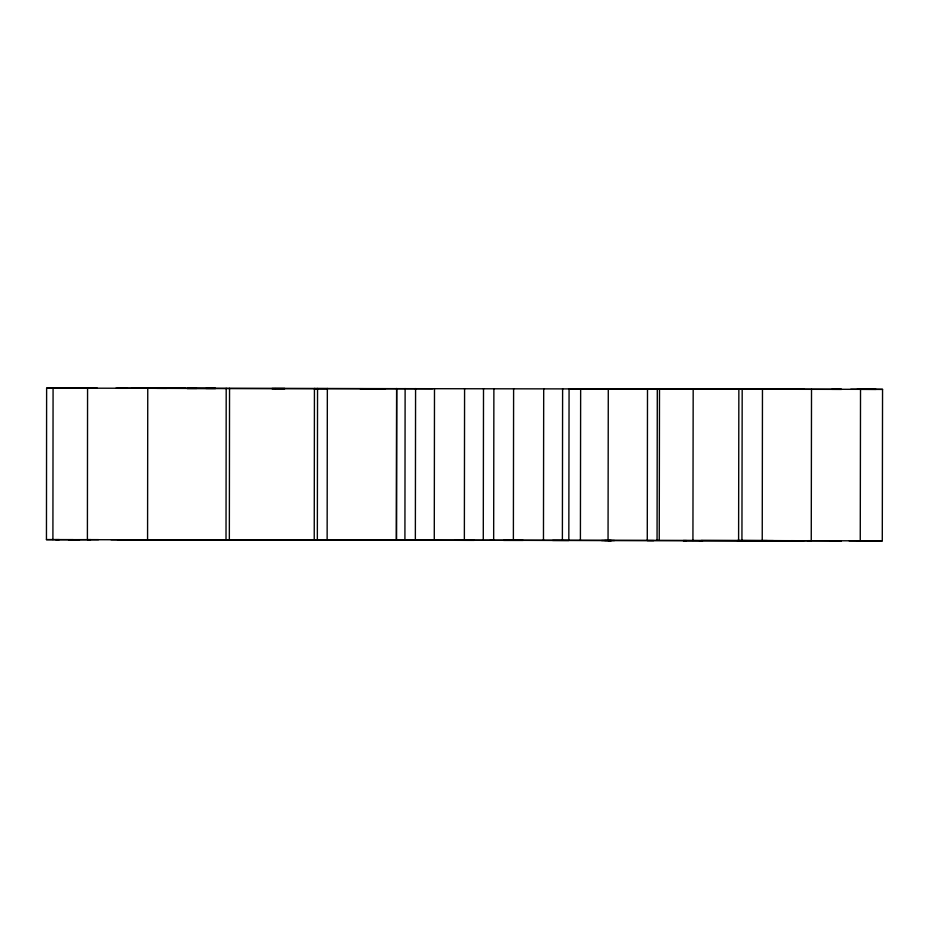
<?xml version="1.0" encoding="UTF-8"?>
<svg xmlns="http://www.w3.org/2000/svg" width="929" height="929" viewBox="0 0 929 929"><rect width="100%" height="100%" fill="white"/><g stroke="black" fill="none" stroke-linecap="round" stroke-linejoin="round"><path stroke-width="1.39" d="M73.205 539.633L46.45 539.633L46.624 388.159L97.371 388.171M52.907 539.61L53.081 388.136L882.55 389.367L882.283 540.841L866.699 540.852M87.57 388.148L87.396 539.633L68.479 539.703L79.65 539.714M144.239 539.714L147.572 539.714L147.757 388.217M226.014 539.784L226.2 388.31M229.544 388.31L229.347 539.784L161.402 539.772L196.588 539.923M314.234 539.9L314.432 388.427M317.346 539.9L317.544 388.427M327.136 539.912L327.345 388.438M404.916 540.028L405.125 388.543M415.356 540.039L415.577 388.554M434.273 540.063L434.493 388.589M464.361 540.109L464.581 388.636M483.277 540.132L483.51 388.659M493.659 540.155L493.88 388.67M513.377 540.179L513.609 388.705M543.465 540.225L543.697 388.752M562.382 540.26L562.614 388.775M568.827 540.272L569.071 388.786M580.404 540.283L580.648 388.81M608.054 540.33L608.286 388.845M647.269 540.388L647.501 388.914M657.058 540.411L657.302 388.926M659.242 540.411L659.497 388.937M692.929 540.469L693.185 388.984M738.601 540.539L738.857 389.065M741.934 540.55L742.19 389.065M811.516 389.205L811.249 540.678L807.905 540.678M857.177 389.297L860.521 389.297L860.254 540.783L856.91 540.771M68.653 388.217L78.442 388.229M117.669 388.322L127.459 388.322M166.709 388.345L131.512 388.276L185.626 388.264L182.258 388.264M205.901 388.45L215.691 388.438L156.885 388.345M46.624 388.159L53.081 388.159M196.774 388.438L186.984 388.438L432.624 388.786M314.432 388.636L327.333 388.647M360.115 388.682L369.905 388.717M601.829 389.088L614.743 389.042M686.728 389.135L683.384 389.135L702.974 389.205L699.63 389.216M804.119 389.239L743.548 389.193M803.852 540.724L156.699 539.819M147.572 539.714L117.484 539.807L127.273 539.795M215.505 539.923L205.704 539.923M137.782 539.761L131.337 539.749L166.488 539.819M281.464 540.051L284.808 540.051L271.674 540.051L281.464 540.086M314.234 540.121L327.136 540.121M359.895 540.155L369.696 540.19M405.567 540.272L425.145 540.272M503.576 540.423L523.166 540.399M601.597 540.562L614.499 540.527M737.324 540.655L767.331 540.655L737.324 540.573M608.042 540.562L611.387 540.562L604.709 540.527M686.485 540.608L683.14 540.62L702.719 540.678L699.386 540.69M860.521 389.356L876.093 389.39M115.928 388.217L166.674 388.345M568.571 388.984L841.604 389.367L831.803 389.344M850.732 389.286L882.55 389.367M385.477 388.775L366.56 388.694M98.567 539.644L87.396 539.633L90.74 539.633M111.039 539.703L185.405 539.749M701.232 540.504L773.416 540.62M791.206 389.251L762.465 389.123L762.233 540.597L841.337 540.852L830.166 540.829M849.083 540.759L882.283 540.841M55.577 539.656L875.826 540.829L869.381 540.852M46.45 539.633L59.351 539.621M755.788 540.748L781.15 540.783M743.583 389.205L753.373 389.228M778.072 389.286L784.761 389.239M647.513 389.112L653.958 389.123M777.817 540.771L784.494 540.724M743.316 540.678L746.661 540.69M552.592 540.457L568.827 540.504M647.269 540.585L653.714 540.608M454.571 540.306L474.162 540.376M366.351 540.179L376.14 540.237M791.171 389.193L797.663 389.228M131.512 388.241L138.003 388.276M790.951 540.666L797.396 540.701M396.648 388.531L396.439 540.016L396.66 388.531M436.224 540.167L435.504 540.167L438.36 540.179L436.224 540.167M493.229 540.26L490.373 540.26L493.229 540.26M275.216 388.566L271.872 388.577L285.006 388.566L275.216 388.566M611.63 389.088L604.942 389.042L611.63 389.077M190.131 539.912L186.787 539.923L190.131 539.935"/></g></svg>
